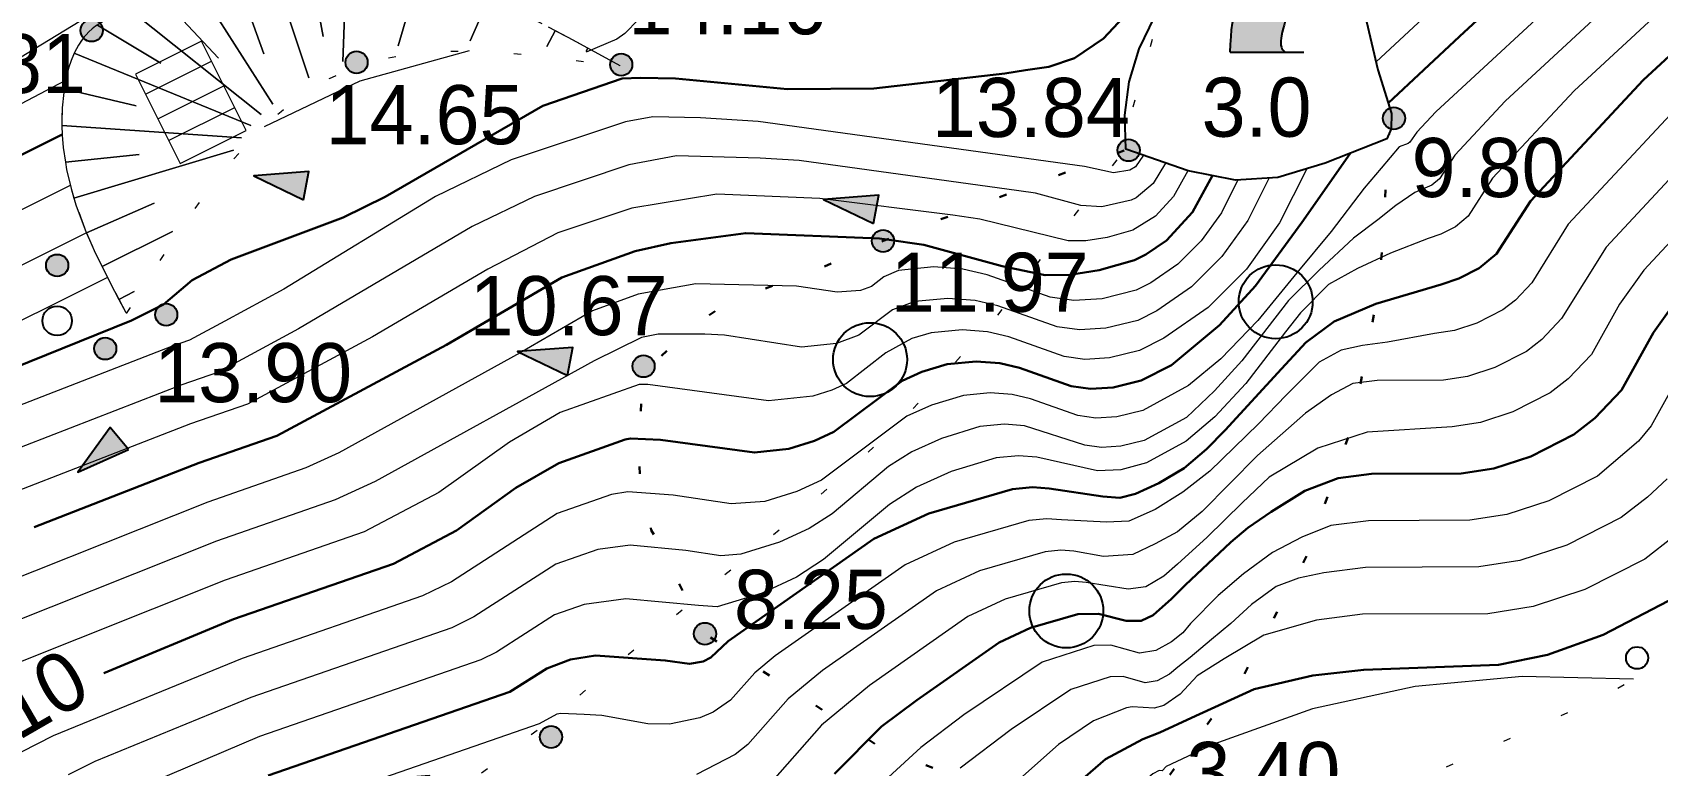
# Model space of a CAD drawing. Header units: feet. Extents: x 4395049 to 4395355, y 4911947 to 4912105.
# Drawn here: x 4395284.04 to 4395306.02, y 4911977.93 to 4911987.85 of the extents above; entities that cross this region are included whole.
import ezdxf
from ezdxf.enums import TextEntityAlignment as Align

# ---------------------------------------------------------------- set-up
doc = ezdxf.new("R2010")
doc.units = ezdxf.units.FT
doc.header["$MEASUREMENT"] = 0
doc.linetypes.add('500_84_2_1', pattern=[1, 1, 0])
doc.linetypes.add('g5_366', pattern=[0.85, 0.1, -0.75])
doc.layers.get('0').update_dxf_attribs({"color": 10, "linetype": 'CONTINUOUS', "lineweight": 0})
for name, color, linetype in [('06_Инженерно-технические сооружения', 7, 'CONTINUOUS'), ('12_Рельеф', 7, 'CONTINUOUS'), ('13_Растительность', 7, 'CONTINUOUS'), ('19_Горизонтали', 7, 'CONTINUOUS'), ('61_Отметки высоты поверхности', 7, 'CONTINUOUS')]:
    doc.layers.add(name, color=color, linetype=linetype)
doc.styles.add('LIKE11', font='bm431.shx')
doc.styles.add('LIKE17', font='d431.shx')
doc.styles.add('LIKE36', font='pragmai.shx')

# ---------------------------------------------------------------- blocks, each defined once
blk = doc.blocks.new('g5_394')
at = {"color": 92}
for centre, radius in [((0, 0.75), 0.15), ((0, 0), 0.2), ((-0.65, -0.375), 0.15), ((0.65, -0.375), 0.15)]:
    blk.add_circle(centre, radius, dxfattribs=at)
blk = doc.blocks.new('g5_395_1')
h = blk.add_hatch(color=92)
h.paths.add_polyline_path([(0.15, 0.75, 1), (-0.15, 0.75, 1)])
h.paths.add_polyline_path([(-0.8, -0.375, 1), (-0.5, -0.375, 1)])
h.paths.add_polyline_path([(0.8, -0.375, 1), (0.5, -0.375, 1)])
at = {"color": 92}
for centre, radius in [((0, 0.75), 0.15), ((0, 0), 0.2), ((-0.65, -0.375), 0.15), ((0.65, -0.375), 0.15)]:
    blk.add_circle(centre, radius, dxfattribs=at)
blk = doc.blocks.new('g5_346')
blk.add_hatch(color=0).paths.add_polyline_path([(-0.375, 0), (-0.369, 0.104), (-0.361, 0.21), (-0.353, 0.299), (-0.341, 0.389), (-0.328, 0.465), (-0.313, 0.536), (-0.295, 0.599), (-0.276, 0.655), (-0.253, 0.71), (-0.224, 0.764), (-0.188, 0.818), (-0.144, 0.87), (-0.104, 0.907), (-0.06, 0.94), (-0.01, 0.971), (0.039, 0.993), (0.092, 1.013), (0.153, 1.029), (0.218, 1.041), (0.265, 1.046), (0.312, 1.046), (0.366, 1.041), (0.408, 1.029), (0.443, 1.011), (0.469, 0.986), (0.478, 0.971), (0.49, 0.941), (0.495, 0.904), (0.496, 0.872), (0.492, 0.833), (0.482, 0.774), (0.466, 0.712), (0.449, 0.654), (0.432, 0.601), (0.417, 0.553), (0.396, 0.489), (0.372, 0.417), (0.356, 0.362), (0.343, 0.318), (0.331, 0.269), (0.321, 0.221), (0.316, 0.188), (0.313, 0.153), (0.312, 0.121), (0.314, 0.093), (0.32, 0.067), (0.328, 0.047), (0.338, 0.029), (0.352, 0.015), (0.368, 0.004), (0.375, 0)])
at = {"color": 0}
for points in [[(-0.375, 0), (-0.369, 0.104), (-0.361, 0.21), (-0.353, 0.299), (-0.341, 0.389), (-0.328, 0.465), (-0.313, 0.536), (-0.295, 0.599), (-0.276, 0.655), (-0.253, 0.71), (-0.224, 0.764), (-0.188, 0.818), (-0.144, 0.87), (-0.104, 0.907), (-0.06, 0.94), (-0.01, 0.971), (0.039, 0.993), (0.092, 1.013), (0.153, 1.029), (0.218, 1.041), (0.265, 1.046), (0.312, 1.046), (0.366, 1.041), (0.408, 1.029), (0.443, 1.011), (0.469, 0.986), (0.478, 0.971), (0.49, 0.941), (0.495, 0.904), (0.496, 0.872), (0.492, 0.833), (0.482, 0.774), (0.466, 0.712), (0.449, 0.654), (0.432, 0.601), (0.417, 0.553), (0.396, 0.489), (0.372, 0.417), (0.356, 0.362), (0.343, 0.318), (0.331, 0.269), (0.321, 0.221), (0.316, 0.188), (0.313, 0.153), (0.312, 0.121), (0.314, 0.093), (0.32, 0.067), (0.328, 0.047), (0.338, 0.029), (0.352, 0.015), (0.368, 0.004), (0.375, 0)], [(-0.375, 0), (0.375, 0)], [(0.375, 0), (0.625, 0)]]:
    blk.add_lwpolyline(points, dxfattribs=at)
blk = doc.blocks.new('g5_368')
at = {"color": 92}
blk.add_circle((0, 0), 0.5, dxfattribs=at)
blk = doc.blocks.new('g5_348a')
blk.add_hatch(color=0).paths.add_polyline_path([(0.75, 0), (0.649, 0.375), (0, 0)])
at = {"color": 0}
blk.add_lwpolyline([(0.75, 0), (0.649, 0.375), (0, 0)], close=True, dxfattribs=at)
blk = doc.blocks.new('g5_330')
blk.add_hatch(color=0).paths.add_polyline_path([(-0.15, 0, 1), (0.15, 0, 1)])
at = {"color": 0}
blk.add_circle((0, 0), 0.15, dxfattribs=at)

msp = doc.modelspace()

# ---------------------------------------------------------------- linework, layer by layer
at = {"layer": '06_Инженерно-технические сооружения', "color": 7, "linetype": 'Continuous', "lineweight": 20, "elevation": 14.467, "flags": 128}
msp.add_lwpolyline([(4395286.039, 4911986.08), (4395286.933, 4911986.526), (4395286.329, 4911987.735), (4395285.435, 4911987.289)], close=True, dxfattribs=at)
for points in [[(4395285.57, 4911987.019), (4395286.464, 4911987.465)], [(4395285.737, 4911986.684), (4395286.631, 4911987.13)], [(4395285.883, 4911986.392), (4395286.777, 4911986.838)]]:
    msp.add_lwpolyline(points, dxfattribs=at)
at = {"layer": '12_Рельеф', "color": 7, "linetype": 'g5_366', "lineweight": 20, "flags": 128}
for points in [[(4395314.769, 4911999.877), (4395314.457, 4911999.602), (4395312.555, 4911997.658), (4395311.453, 4911996.729), (4395309.764, 4911995.605), (4395307.494, 4911995.169), (4395305.795, 4911995.203), (4395304.309, 4911995.341), (4395302.673, 4911995.212), (4395300.529, 4911994.447), (4395299.661, 4911992.563), (4395299.409, 4911991.089), (4395299.412, 4911989.728), (4395299.306, 4911988.182), (4395298.728, 4911986.155), (4395297.062, 4911983.985), (4395295.757, 4911982.545), (4395294.498, 4911981.415), (4395290.869, 4911978.409), (4395288.817, 4911976.822), (4395288.129, 4911976.454), (4395287.103, 4911976.063), (4395282.949, 4911976.705), (4395280.122, 4911977.815), (4395277.738, 4911979.099), (4395274.915, 4911980.265), (4395270.77, 4911981.02), (4395269.98, 4911980.739), (4395269.464, 4911980.411), (4395269.036, 4911980.077), (4395268.515, 4911979.776), (4395267.714, 4911979.547), (4395265.058, 4911980.639), (4395263.39, 4911981.89), (4395262.055, 4911983.211), (4395260.403, 4911984.514), (4395257.78, 4911985.711), (4395253.973, 4911985.537), (4395252.626, 4911985.244), (4395251.248, 4911984.55), (4395249.539, 4911983.256), (4395250.064, 4911981.326), (4395250.895, 4911979.52), (4395252.03, 4911977.84), (4395253.47, 4911976.285), (4395255.215, 4911974.855)], [(4395269.393, 4911966.85), (4395274.21, 4911967.624), (4395278.976, 4911968.623), (4395281.339, 4911969.207), (4395286.258, 4911971.13), (4395292.802, 4911974.091), (4395296.895, 4911975.699), (4395302.433, 4911977.582), (4395305.268, 4911978.858), (4395309.073, 4911981.023), (4395310.583, 4911982.758), (4395311.45, 4911984.172), (4395312.118, 4911985.462), (4395313.032, 4911986.826), (4395314.635, 4911988.46), (4395316.043, 4911988.959), (4395317.486, 4911989.337), (4395318.963, 4911989.594), (4395320.474, 4911989.731), (4395322.019, 4911989.747)], [(4395285.312, 4911984.048), (4395285.912, 4911984.99), (4395286.182, 4911985.387), (4395286.441, 4911985.743), (4395286.693, 4911986.059), (4395286.937, 4911986.336), (4395287.174, 4911986.577), (4395287.405, 4911986.785), (4395287.629, 4911986.96), (4395287.848, 4911987.107), (4395288.06, 4911987.228), (4395288.266, 4911987.326), (4395288.466, 4911987.403), (4395288.659, 4911987.462), (4395288.844, 4911987.507), (4395289.022, 4911987.541), (4395289.365, 4911987.583), (4395289.674, 4911987.6), (4395289.95, 4911987.602), (4395290.444, 4911987.579), (4395291.205, 4911987.501), (4395291.979, 4911987.396)]]:
    msp.add_lwpolyline(points, dxfattribs=at)
at = {"layer": '12_Рельеф', "color": 250, "linetype": 'Continuous', "elevation": 12.701}
msp.add_lwpolyline([(4395301.115, 4911989.557), (4395301.533, 4911989.309), (4395301.983, 4911988.447), (4395302.239, 4911987.346), (4395302.422, 4911986.757), (4395302.42, 4911986.549), (4395302.362, 4911986.413), (4395301.525, 4911986.082), (4395300.887, 4911985.892), (4395300.315, 4911985.855), (4395299.675, 4911985.978), (4395298.832, 4911986.273), (4395298.816, 4911986.732), (4395298.876, 4911987.185), (4395299.011, 4911987.63), (4395299.221, 4911988.069), (4395299.507, 4911988.501), (4395300.464, 4911989.341)], close=True, dxfattribs=at)
at = {"layer": '12_Рельеф', "color": 7, "linetype": '500_84_2_1', "lineweight": 20, "ltscale": 0.5, "flags": 128}
msp.add_lwpolyline([(4395291.99, 4911987.399), (4395291.289, 4911987.785), (4395290.634, 4911988.123), (4395290.327, 4911988.268), (4395290.032, 4911988.396), (4395289.746, 4911988.508), (4395289.47, 4911988.602), (4395289.204, 4911988.679), (4395288.947, 4911988.739), (4395288.699, 4911988.781), (4395288.461, 4911988.806), (4395288.23, 4911988.815), (4395288.009, 4911988.807), (4395287.795, 4911988.784), (4395287.589, 4911988.746), (4395287.39, 4911988.694), (4395287.003, 4911988.566), (4395286.632, 4911988.433), (4395286.268, 4911988.321), (4395286.09, 4911988.278), (4395285.392, 4911988.143), (4395285.249, 4911988.104), (4395285.118, 4911988.057), (4395285, 4911988.002), (4395284.896, 4911987.937), (4395284.849, 4911987.901), (4395284.806, 4911987.862), (4395284.729, 4911987.776), (4395284.665, 4911987.681), (4395284.611, 4911987.58), (4395284.567, 4911987.475), (4395284.531, 4911987.368), (4395284.503, 4911987.26), (4395284.464, 4911987.042), (4395284.444, 4911986.833), (4395284.439, 4911986.639), (4395284.444, 4911986.461), (4395284.458, 4911986.297), (4395284.504, 4911985.996), (4395284.564, 4911985.74), (4395284.63, 4911985.521), (4395284.77, 4911985.146), (4395284.891, 4911984.871), (4395285.092, 4911984.465), (4395285.305, 4911984.062)], dxfattribs=at)
at = {"layer": '12_Рельеф', "color": 7, "linetype": 'Continuous', "lineweight": 20, "ltscale": 0.5, "flags": 128}
for points in [[(4395287.306, 4911988.666), (4395287.782, 4911987.237), (4395287.306, 4911988.666)], [(4395287.792, 4911988.783), (4395287.973, 4911987.8), (4395287.792, 4911988.783)], [(4395288.29, 4911988.813), (4395288.24, 4911987.461), (4395288.29, 4911988.813)], [(4395289.275, 4911988.659), (4395288.99, 4911987.671), (4395289.275, 4911988.659)], [(4395286.833, 4911988.505), (4395287.169, 4911987.563), (4395286.833, 4911988.505)], [(4395285.871, 4911988.236), (4395286.557, 4911987.507), (4395285.871, 4911988.236)], [(4395286.358, 4911988.349), (4395287.294, 4911986.884), (4395286.358, 4911988.349)], [(4395290.214, 4911988.317), (4395289.963, 4911987.739), (4395290.214, 4911988.317)], [(4395284.92, 4911987.952), (4395285.778, 4911987.439), (4395284.92, 4911987.952)], [(4395285.381, 4911988.14), (4395287.135, 4911986.742), (4395285.381, 4911988.14)], [(4395284.806, 4911987.862), (4395284.729, 4911987.776), (4395284.665, 4911987.681), (4395284.611, 4911987.58), (4395284.607, 4911987.571), (4395286.994, 4911986.593), (4395284.607, 4911987.571), (4395284.567, 4911987.475), (4395284.531, 4911987.368), (4395284.503, 4911987.26), (4395284.472, 4911987.091), (4395285.446, 4911986.862), (4395284.472, 4911987.091), (4395284.464, 4911987.042), (4395284.444, 4911986.833), (4395284.439, 4911986.639), (4395284.44, 4911986.593), (4395286.869, 4911986.429), (4395284.44, 4911986.593), (4395284.444, 4911986.461), (4395284.458, 4911986.297), (4395284.489, 4911986.096), (4395285.483, 4911986.203), (4395284.489, 4911986.096), (4395284.504, 4911985.996), (4395284.564, 4911985.74), (4395284.603, 4911985.61), (4395286.762, 4911986.258), (4395284.603, 4911985.61), (4395284.63, 4911985.521), (4395284.77, 4911985.146), (4395284.773, 4911985.14), (4395285.687, 4911985.544), (4395284.773, 4911985.14), (4395284.891, 4911984.871), (4395284.983, 4911984.686), (4395285.936, 4911985.157), (4395284.983, 4911984.686), (4395285.092, 4911984.465), (4395285.21, 4911984.241), (4395285.416, 4911984.349), (4395285.21, 4911984.241), (4395285.305, 4911984.062)], [(4395291.99, 4911987.399), (4395291.99, 4911987.399), (4395291.99, 4911987.399), (4395291.552, 4911987.64), (4395291.529, 4911987.598), (4395291.552, 4911987.64), (4395291.289, 4911987.785), (4395291.112, 4911987.877), (4395291.001, 4911987.663), (4395291.112, 4911987.877)]]:
    msp.add_lwpolyline(points, dxfattribs=at)
at = {"layer": '13_Растительность', "color": 92, "linetype": 'g5_366', "lineweight": 30, "elevation": 13.836, "flags": 128}
msp.add_lwpolyline([(4395298.808, 4911986.256), (4395295.546, 4911985.031), (4395294.692, 4911984.659), (4395293.504, 4911984.225), (4395292.959, 4911983.873), (4395292.307, 4911983.236), (4395292.238, 4911982.331), (4395292.266, 4911981.675), (4395292.412, 4911981.119), (4395293.137, 4911979.715), (4395295.546, 4911978.155), (4395296.521, 4911977.785), (4395297.693, 4911977.639), (4395299.327, 4911977.677), (4395300.425, 4911979.157), (4395301.281, 4911980.778), (4395301.894, 4911982.539), (4395302.264, 4911984.44), (4395302.391, 4911986.481)], dxfattribs=at)
at = {"layer": '19_Горизонтали', "color": 32, "linetype": 'Continuous', "lineweight": 20, "flags": 128}
for points, elevation in [([(4395310.242, 4912001.609), (4395310.218, 4912001.509), (4395310.386, 4912000.88), (4395310.591, 4912000.402), (4395310.827, 4912000.032), (4395311.935, 4911998.798), (4395312.217, 4911998.342), (4395312.486, 4911997.743), (4395312.595, 4911997.424), (4395312.57, 4911997.151), (4395312.464, 4911996.951), (4395312.158, 4911996.686), (4395311.855, 4911996.383), (4395310.177, 4911994.837), (4395305.618, 4911990.62), (4395302.214, 4911987.454)], 10.5), ([(4395310.795, 4911993.966), (4395303.025, 4911986.779), (4395302.767, 4911986.502), (4395302.673, 4911986.366), (4395302.65, 4911986.349), (4395302.528, 4911986.307), (4395302.282, 4911986.018), (4395302.053, 4911985.746), (4395301.609, 4911985.159), (4395301.145, 4911984.598), (4395300.617, 4911983.953), (4395300.116, 4911983.435), (4395299.678, 4911983.077), (4395299.058, 4911982.737), (4395298.71, 4911982.651), (4395298.425, 4911982.634), (4395298.183, 4911982.667), (4395297.54, 4911982.895), (4395297.292, 4911982.955), (4395296.996, 4911982.976), (4395296.636, 4911982.941), (4395296.202, 4911982.81), (4395295.87, 4911982.658), (4395294.713, 4911981.793), (4395294.381, 4911981.639), (4395293.948, 4911981.505), (4395293.493, 4911981.473), (4395292.707, 4911981.592), (4395292.096, 4911981.637), (4395291.875, 4911981.601), (4395291.14, 4911981.341), (4395289.708, 4911980.419), (4395289.317, 4911980.228), (4395286.879, 4911979.382), (4395284.323, 4911978.332), (4395283.89, 4911978.112)], 9.5), ([(4395311.104, 4911993.531), (4395303.959, 4911986.922), (4395303.279, 4911986.192), (4395303.074, 4911985.874), (4395302.97, 4911985.787), (4395302.741, 4911985.689), (4395302.48, 4911985.511), (4395302.239, 4911985.319), (4395301.908, 4911985.068), (4395301.444, 4911984.636), (4395301.028, 4911984.225), (4395300.398, 4911983.409), (4395300.03, 4911983.003), (4395299.649, 4911982.643), (4395299.08, 4911982.331), (4395298.761, 4911982.252), (4395298.499, 4911982.236), (4395298.277, 4911982.267), (4395297.458, 4911982.53), (4395297.187, 4911982.55), (4395296.856, 4911982.518), (4395296.335, 4911982.36), (4395295.935, 4911982.178), (4395295.622, 4911981.977), (4395294.857, 4911981.339), (4395294.545, 4911981.138), (4395294.146, 4911980.953), (4395293.625, 4911980.792), (4395293.351, 4911980.772), (4395292.878, 4911980.844), (4395292.124, 4911980.914), (4395291.689, 4911980.857), (4395291.121, 4911980.656), (4395290.013, 4911979.943), (4395289.712, 4911979.795), (4395286.996, 4911978.853), (4395284.884, 4911977.985), (4395284.526, 4911977.804)], 9), ([(4395311.413, 4911993.096), (4395304.894, 4911987.065), (4395303.79, 4911985.881), (4395303.458, 4911985.367), (4395303.29, 4911985.224), (4395303.09, 4911985.123), (4395302.919, 4911985.066), (4395302.41, 4911984.865), (4395301.962, 4911984.657), (4395301.572, 4911984.444), (4395301.193, 4911984.06), (4395300.99, 4911983.802), (4395300.455, 4911983.101), (4395300.035, 4911982.65), (4395299.645, 4911982.322), (4395299.11, 4911982.027), (4395298.761, 4911981.935), (4395298.446, 4911981.919), (4395297.625, 4911982.106), (4395297.378, 4911982.124), (4395297.077, 4911982.095), (4395296.468, 4911981.911), (4395296.001, 4911981.698), (4395295.635, 4911981.464), (4395294.741, 4911980.718), (4395294.376, 4911980.482), (4395293.91, 4911980.266), (4395293.302, 4911980.078), (4395293.05, 4911980.096), (4395292.069, 4911980.188), (4395291.504, 4911980.113), (4395291.102, 4911979.971), (4395290.319, 4911979.467), (4395290.106, 4911979.363), (4395287.113, 4911978.324), (4395285.163, 4911977.496)], 8.5), ([(4395292.423, 4911988.219), (4395292.054, 4911987.837), (4395291.944, 4911987.76), (4395291.533, 4911987.588)], 14.5), ([(4395284.675, 4911987.998), (4395281.568, 4911986.105)], 17), ([(4395289.95, 4911987.602), (4395288.469, 4911987.192), (4395287.174, 4911986.577)], 14.5), ([(4395308.633, 4911987.639), (4395305.837, 4911984.638), (4395305.506, 4911984.174), (4395305.129, 4911983.496), (4395304.815, 4911983.165), (4395304.569, 4911982.975), (4395304.063, 4911982.717), (4395303.629, 4911982.575), (4395303.245, 4911982.515), (4395302.096, 4911982.443), (4395301.429, 4911982.227), (4395300.77, 4911981.836), (4395300.402, 4911981.488), (4395299.93, 4911981.021), (4395299.531, 4911980.659), (4395299.345, 4911980.496), (4395299.102, 4911980.35), (4395298.863, 4911980.32), (4395298.292, 4911980.41), (4395298.142, 4911980.421), (4395297.958, 4911980.403), (4395297.196, 4911980.182), (4395296.694, 4911979.948), (4395295.365, 4911979.017), (4395294.714, 4911978.48), (4395293.952, 4911977.613)], 6.5), ([(4395306.764, 4911987.352), (4395304.814, 4911985.26), (4395304.32, 4911984.463), (4395304.101, 4911984.232), (4395303.929, 4911984.1), (4395303.577, 4911983.92), (4395303.274, 4911983.82), (4395303.006, 4911983.779), (4395302.371, 4911983.661), (4395302.03, 4911983.616), (4395301.741, 4911983.551), (4395301.443, 4911983.393), (4395300.997, 4911982.943), (4395300.623, 4911982.558), (4395299.968, 4911981.917), (4395299.599, 4911981.63), (4395299.229, 4911981.398), (4395298.87, 4911981.238), (4395298.567, 4911981.224), (4395297.958, 4911981.258), (4395297.76, 4911981.272), (4395297.518, 4911981.249), (4395296.51, 4911980.957), (4395295.845, 4911980.648), (4395294.088, 4911979.417), (4395293.811, 4911979.188), (4395293.485, 4911978.818), (4395293.247, 4911978.656), (4395293.068, 4911978.576), (4395292.659, 4911978.49), (4395292.366, 4911978.498), (4395291.741, 4911978.608), (4395291.506, 4911978.621), (4395291.187, 4911978.636), (4395291.133, 4911978.625), (4395290.894, 4911978.497), (4395287.347, 4911977.266)], 7.5), ([(4395307.699, 4911987.496), (4395305.326, 4911984.949), (4395304.724, 4911983.98), (4395304.458, 4911983.698), (4395304.249, 4911983.537), (4395303.82, 4911983.319), (4395303.451, 4911983.197), (4395303.126, 4911983.147), (4395302.231, 4911983.143), (4395301.901, 4911983.1), (4395301.614, 4911982.949), (4395301.261, 4911982.699), (4395300.61, 4911982.129), (4395299.863, 4911981.37), (4395299.528, 4911981.095), (4395299.228, 4911980.932), (4395298.923, 4911980.786), (4395298.527, 4911980.762), (4395298.125, 4911980.834), (4395297.951, 4911980.846), (4395297.738, 4911980.826), (4395296.853, 4911980.569), (4395296.27, 4911980.298), (4395294.727, 4911979.217), (4395294.262, 4911978.834), (4395293.719, 4911978.216), (4395293.547, 4911978.079), (4395293.022, 4911977.811)], 7), ([(4395284.554, 4911985.781), (4395278.564, 4911982.792), (4395276.249, 4911981.809), (4395275.848, 4911981.539), (4395275.77, 4911981.504), (4395275.272, 4911981.416), (4395271.13, 4911980.361), (4395269.649, 4911980.073), (4395268.767, 4911980.042), (4395268.24, 4911980.068), (4395267.826, 4911980.214), (4395265.521, 4911981.494), (4395264.696, 4911982.031), (4395264.008, 4911982.56), (4395263.401, 4911983.125), (4395262.187, 4911984.545), (4395260.583, 4911986.652), (4395260.329, 4911987.093)], 15.5), ([(4395284.478, 4911987.199), (4395277.99, 4911983.785)], 16.5), ([(4395299.069, 4911986.191), (4395298.959, 4911986.036), (4395298.882, 4911985.988), (4395298.663, 4911985.952), (4395298.272, 4911986.039), (4395293.858, 4911986.65), (4395293.076, 4911986.696), (4395292.432, 4911986.713), (4395292.062, 4911986.645), (4395290.515, 4911986.127), (4395289.491, 4911985.632), (4395287.442, 4911984.377), (4395286.643, 4911983.947), (4395286.164, 4911983.69), (4395285.944, 4911983.614), (4395281.38, 4911981.84), (4395278.796, 4911980.576), (4395277.49, 4911979.666), (4395276.965, 4911979.41), (4395276.277, 4911979.221), (4395275.059, 4911979.074), (4395271.93, 4911978.277), (4395269.888, 4911978.074), (4395269.152, 4911977.902)], 13.5), ([(4395284.771, 4911985.143), (4395280.836, 4911983.179), (4395277.46, 4911981.787), (4395276.886, 4911981.501), (4395276.201, 4911981.04), (4395276.069, 4911980.981), (4395275.219, 4911980.83), (4395271.33, 4911979.84), (4395268.792, 4911979.588), (4395267.878, 4911979.374), (4395267.816, 4911979.343), (4395267.716, 4911979.356), (4395267.49, 4911979.342), (4395267.413, 4911979.367), (4395266.985, 4911979.568), (4395266.461, 4911979.958), (4395265.643, 4911980.729), (4395264.12, 4911982.041), (4395262.203, 4911983.763), (4395261.492, 4911984.391), (4395260.708, 4911985.217), (4395259.815, 4911986.315)], 15), ([(4395299.368, 4911986.086), (4395299.202, 4911985.807), (4395298.972, 4911985.616), (4395298.904, 4911985.581), (4395298.507, 4911985.492), (4395298.22, 4911985.511), (4395297.609, 4911985.677), (4395297.381, 4911985.709), (4395294.41, 4911986.121), (4395293.884, 4911986.152), (4395292.754, 4911986.181), (4395292.106, 4911986.061), (4395290.831, 4911985.635), (4395289.988, 4911985.227), (4395287.642, 4911983.84), (4395286.558, 4911983.257), (4395286.061, 4911983.085), (4395281.829, 4911981.44)], 13), ([(4395299.668, 4911985.981), (4395299.477, 4911985.634), (4395299.23, 4911985.365), (4395298.926, 4911985.175), (4395298.577, 4911985.078), (4395298.29, 4911985.033), (4395298.048, 4911985.031), (4395296.855, 4911985.327), (4395296.489, 4911985.38), (4395294.692, 4911985.607), (4395293.3, 4911985.664), (4395292.149, 4911985.477), (4395291.148, 4911985.142), (4395290.201, 4911984.651), (4395288.642, 4911983.732), (4395286.952, 4911982.824), (4395286.178, 4911982.556), (4395282.277, 4911981.04)], 12.5), ([(4395301.276, 4911986.008), (4395300.908, 4911985.275), (4395300.463, 4911984.649), (4395299.942, 4911984.13), (4395299.343, 4911983.717), (4395299.014, 4911983.55), (4395298.61, 4911983.45), (4395298.277, 4911983.429), (4395297.996, 4911983.469), (4395297.247, 4911983.734), (4395296.958, 4911983.803), (4395296.615, 4911983.827), (4395296.195, 4911983.787), (4395295.937, 4911983.709), (4395295.584, 4911983.519), (4395295.05, 4911983.103), (4395294.853, 4911983.012), (4395294.595, 4911982.932), (4395293.998, 4911982.866), (4395292.364, 4911983.088), (4395292.246, 4911983.089), (4395291.178, 4911982.711), (4395290.492, 4911982.31), (4395289.54, 4911981.629), (4395288.529, 4911981.094), (4395286.646, 4911980.44), (4395283.675, 4911979.256)], 10.5), ([(4395300.345, 4911985.857), (4395300.122, 4911985.411), (4395299.851, 4911985.031), (4395299.534, 4911984.715), (4395299.17, 4911984.464), (4395298.97, 4911984.363), (4395298.509, 4911984.248), (4395298.129, 4911984.225), (4395297.808, 4911984.27), (4395296.954, 4911984.572), (4395296.625, 4911984.651), (4395296.233, 4911984.679), (4395295.754, 4911984.633), (4395295.558, 4911984.547), (4395295.388, 4911984.414), (4395295.242, 4911984.359), (4395294.924, 4911984.339), (4395294.377, 4911984.419), (4395293.016, 4911984.449), (4395292.235, 4911984.31), (4395291.617, 4911984.085), (4395290.64, 4911983.516), (4395288.187, 4911982.165), (4395287.741, 4911981.959), (4395286.412, 4911981.498), (4395282.674, 4911980.009)], 11.5), ([(4395300.767, 4911985.884), (4395300.478, 4911985.31), (4395300.129, 4911984.819), (4395299.72, 4911984.411), (4395299.25, 4911984.087), (4395298.992, 4911983.956), (4395298.559, 4911983.849), (4395298.203, 4911983.827), (4395297.902, 4911983.869), (4395297.1, 4911984.153), (4395296.791, 4911984.227), (4395296.424, 4911984.253), (4395295.975, 4911984.21), (4395295.674, 4911984.098), (4395295.219, 4911983.758), (4395294.918, 4911983.645), (4395294.442, 4911983.596), (4395293.404, 4911983.757), (4395293.136, 4911983.77), (4395292.506, 4911983.772), (4395292.278, 4911983.726), (4395291.639, 4911983.408), (4395288.675, 4911981.775), (4395288.135, 4911981.526), (4395286.529, 4911980.969), (4395283.175, 4911979.633)], 11), ([(4395285.056, 4911984.538), (4395283.108, 4911983.566)], 14.5), ([(4395306.429, 4911983.412), (4395305.937, 4911982.529), (4395305.765, 4911982.32), (4395305.209, 4911981.85), (4395304.55, 4911981.515), (4395303.984, 4911981.329), (4395303.485, 4911981.251), (4395302.111, 4911981.245), (4395301.604, 4911981.18), (4395301.209, 4911981.024), (4395300.816, 4911980.813), (4395300.42, 4911980.525), (4395300.078, 4911980.231), (4395299.704, 4911979.856), (4395299.599, 4911979.727), (4395299.448, 4911979.604), (4395299.234, 4911979.487), (4395299.016, 4911979.451), (4395298.625, 4911979.562), (4395298.399, 4911979.557), (4395297.698, 4911979.331), (4395296.641, 4911978.618), (4395296.058, 4911978.178), (4395295.618, 4911977.773)], 5.5), ([(4395306.15, 4911981.813), (4395305.887, 4911981.564), (4395305.528, 4911981.288), (4395304.793, 4911980.913), (4395304.161, 4911980.706), (4395303.604, 4911980.619), (4395302.071, 4911980.612), (4395301.506, 4911980.54), (4395301.165, 4911980.469), (4395300.862, 4911980.354), (4395300.53, 4911980.109), (4395300.25, 4911979.855), (4395299.987, 4911979.638), (4395299.702, 4911979.396), (4395299.534, 4911979.264), (4395299.419, 4911979.17), (4395299.256, 4911979.08), (4395299.09, 4911979.053), (4395298.792, 4911979.138), (4395298.62, 4911979.134), (4395298.085, 4911978.962), (4395297.28, 4911978.418), (4395296.59, 4911977.898)], 5), ([(4395306.244, 4911981.03), (4395305.848, 4911980.726), (4395305.036, 4911980.312), (4395304.339, 4911980.083), (4395303.724, 4911979.987), (4395302.031, 4911979.98), (4395301.407, 4911979.899), (4395300.696, 4911979.694), (4395300.16, 4911979.377), (4395299.797, 4911979.148), (4395299.565, 4911978.897), (4395299.343, 4911978.744), (4395299.214, 4911978.708), (4395298.914, 4911978.725), (4395298.84, 4911978.711), (4395298.394, 4911978.536), (4395297.918, 4911978.218), (4395295.339, 4911975.926)], 4.5), ([(4395305.697, 4911979.102), (4395304.191, 4911979.137), (4395302.744, 4911979.003), (4395301.354, 4911978.698), (4395300.022, 4911978.223), (4395299.377, 4911977.921), (4395299.322, 4911977.861), (4395299.281, 4911977.865), (4395299.194, 4911977.819), (4395297.611, 4911976.466), (4395296.895, 4911975.699)], 3.5)]:
    msp.add_lwpolyline(points, dxfattribs=dict(at, elevation=elevation))
at = {"layer": '19_Горизонтали', "color": 32, "linetype": 'Continuous', "lineweight": 30, "flags": 128}
for points, elevation in [([(4395311.543, 4912001.249), (4395311.489, 4912001.052), (4395311.491, 4912001.026), (4395311.614, 4912000.562), (4395311.766, 4912000.209), (4395311.94, 4911999.936), (4395312.758, 4911999.026), (4395312.966, 4911998.689), (4395313.165, 4911998.246), (4395313.357, 4911997.682), (4395313.363, 4911997.481), (4395313.312, 4911997.2), (4395313.189, 4911996.933), (4395313.056, 4911996.776), (4395312.584, 4911996.377), (4395312.048, 4911995.84), (4395310.486, 4911994.401), (4395303.345, 4911987.796), (4395302.378, 4911986.897)], 10), ([(4395311.723, 4911992.66), (4395305.829, 4911987.209), (4395304.302, 4911985.57), (4395303.843, 4911984.859), (4395303.61, 4911984.662), (4395303.333, 4911984.521), (4395303.096, 4911984.443), (4395302.213, 4911984.181), (4395301.647, 4911983.942), (4395301.264, 4911983.657), (4395300.935, 4911983.3), (4395300.173, 4911982.47), (4395299.923, 4911982.213), (4395299.618, 4911981.957), (4395299.277, 4911981.755), (4395298.962, 4911981.61), (4395298.748, 4911981.557), (4395298.519, 4911981.573), (4395297.792, 4911981.682), (4395297.569, 4911981.698), (4395297.297, 4911981.672), (4395296.167, 4911981.344), (4395295.421, 4911980.998), (4395293.45, 4911979.617), (4395293.218, 4911979.393), (4395293.114, 4911979.34), (4395292.929, 4911979.31), (4395292.601, 4911979.355), (4395291.659, 4911979.423), (4395291.318, 4911979.369), (4395291.001, 4911979.243), (4395290.5, 4911978.93), (4395287.23, 4911977.795)], 8), ([(4395298.924, 4911988.195), (4395298.53, 4911987.771), (4395298.136, 4911987.507), (4395297.787, 4911987.389), (4395297.475, 4911987.342), (4395297.193, 4911987.299), (4395295.421, 4911987.096), (4395294.255, 4911987.084), (4395292.74, 4911987.231), (4395292.268, 4911987.241), (4395292.019, 4911987.228), (4395290.947, 4911986.858), (4395288.813, 4911985.628), (4395288.246, 4911985.35), (4395286.73, 4911984.782), (4395286.204, 4911984.501), (4395285.815, 4911984.17), (4395285.38, 4911983.953), (4395283.291, 4911983.109)], 14), ([(4395284.444, 4911986.473), (4395282.199, 4911985.353)], 16), ([(4395301.863, 4911986.216), (4395301.209, 4911985.283), (4395300.586, 4911984.426), (4395300.097, 4911983.893), (4395299.447, 4911983.352), (4395299.036, 4911983.144), (4395298.66, 4911983.05), (4395298.351, 4911983.032), (4395298.089, 4911983.068), (4395297.393, 4911983.315), (4395297.125, 4911983.379), (4395296.806, 4911983.401), (4395296.415, 4911983.364), (4395296.07, 4911983.259), (4395295.804, 4911983.138), (4395294.882, 4911982.448), (4395294.617, 4911982.325), (4395294.272, 4911982.219), (4395293.807, 4911982.167), (4395292.535, 4911982.34), (4395292.13, 4911982.359), (4395292.06, 4911982.345), (4395291.159, 4911982.026), (4395290.58, 4911981.688), (4395289.776, 4911981.113), (4395288.923, 4911980.661), (4395286.763, 4911979.911), (4395285.006, 4911979.182)], 10), ([(4395300.003, 4911985.915), (4395299.732, 4911985.421), (4395299.381, 4911985.039), (4395299.101, 4911984.847), (4395298.948, 4911984.769), (4395298.468, 4911984.635), (4395298.074, 4911984.573), (4395297.741, 4911984.57), (4395297.157, 4911984.689), (4395296.1, 4911984.978), (4395295.598, 4911985.05), (4395295.5, 4911985.063), (4395293.689, 4911985.137), (4395292.675, 4911985.002), (4395292.192, 4911984.893), (4395291.203, 4911984.535), (4395289.641, 4911983.624), (4395287.346, 4911982.392), (4395286.295, 4911982.027), (4395284.064, 4911981.16)], 12), ([(4395306.349, 4911984.328), (4395305.967, 4911983.793), (4395305.533, 4911983.013), (4395305.172, 4911982.631), (4395304.889, 4911982.413), (4395304.306, 4911982.116), (4395303.806, 4911981.952), (4395303.365, 4911981.883), (4395302.151, 4911981.878), (4395301.703, 4911981.82), (4395301.25, 4911981.651), (4395300.794, 4911981.365), (4395300.481, 4911981.151), (4395300.251, 4911980.957), (4395299.634, 4911980.373), (4395299.448, 4911980.19), (4395299.199, 4911979.968), (4395299.036, 4911979.891), (4395298.833, 4911979.888), (4395298.459, 4911979.986), (4395298.179, 4911979.98), (4395297.54, 4911979.795), (4395297.118, 4911979.599), (4395296.003, 4911978.818), (4395295.526, 4911978.458), (4395294.888, 4911977.821)], 6), ([(4395306.168, 4911980.163), (4395305.284, 4911979.702), (4395304.531, 4911979.429), (4395303.872, 4911979.295), (4395302.049, 4911979.229), (4395301.36, 4911979.152), (4395300.564, 4911978.965), (4395299.717, 4911978.578), (4395299.292, 4911978.378), (4395299.061, 4911978.288), (4395298.556, 4911978.018), (4395297.035, 4911976.701)], 4)]:
    msp.add_lwpolyline(points, dxfattribs=dict(at, elevation=elevation))

# ---------------------------------------------------------------- block references
at = {"layer": '12_Рельеф', "color": 7, "linetype": 'Continuous', "lineweight": 20}
msp.add_blockref('g5_346', (4395300.614, 4911987.588, 20.546), dxfattribs=at)
at = {"layer": '12_Рельеф', "color": 7, "lineweight": 20}
for p, rotation in [((4395287.034, 4911985.913), 334.2798211696657), ((4395294.742, 4911985.593), 334.2798211696657), ((4395290.604, 4911983.535), 334.2798211696657), ((4395284.655, 4911981.9), 24.27982116966568), ((4395288.666, 4911977.736), 334.2798211696657)]:
    msp.add_blockref('g5_348a', p, dxfattribs=dict(at, rotation=rotation))
at = {"layer": '13_Растительность', "color": 92, "linetype": 'Continuous', "lineweight": 20}
for name, p in [('g5_395_1', (4395284.376, 4911983.95, 18.804)), ('g5_394', (4395306.395, 4911979.764, 3.645))]:
    msp.add_blockref(name, p, dxfattribs=at)
at = {"layer": '13_Растительность', "color": 7, "linetype": 'Continuous', "lineweight": 20}
for p in [(4395300.857, 4911984.208), (4395295.371, 4911983.425), (4395298.025, 4911980.024)]:
    msp.add_blockref('g5_368', p, dxfattribs=at)
at = {"layer": '61_Отметки высоты поверхности', "color": 7, "linetype": 'Continuous', "lineweight": 20}
for p in [(4395284.842, 4911987.879, 16.808), (4395288.425, 4911987.448, 14.653), (4395292.005, 4911987.418, 14.163), (4395302.456, 4911986.691, 9.804), (4395298.868, 4911986.259, 13.834), (4395295.546, 4911985.031, 11.971), (4395285.851, 4911984.033, 13.896), (4395292.307, 4911983.336, 10.666), (4395293.137, 4911979.715, 8.245), (4395291.056, 4911978.319, 7.294)]:
    msp.add_blockref('g5_330', p, dxfattribs=at)

# ---------------------------------------------------------------- texts
at = {"layer": '12_Рельеф', "lineweight": 5, "style": 'LIKE11'}
msp.add_text('3.0', height=0.8, dxfattribs=at).set_placement((4395299.855, 4911986.842, 20.546), align=Align.MIDDLE_LEFT)
at = {"layer": '19_Горизонтали', "color": 32, "linetype": 'Continuous', "lineweight": 5, "style": 'LIKE36'}
msp.add_text('10', height=0.8, rotation=30, dxfattribs=at).set_placement((4395283.846, 4911978.262, 10))
at = {"layer": '61_Отметки высоты поверхности', "color": 7, "lineweight": 5, "style": 'LIKE17'}
for s, p in [('14.16', (4395292.103, 4911988.228, 14.163)), ('16.81', (4395282.088, 4911987.432, 16.808)), ('14.65', (4395288.006, 4911986.74, 14.653)), ('13.84', (4395296.207, 4911986.838, 13.843)), ('9.80', (4395302.695, 4911986.025, 9.804)), ('11.97', (4395295.651, 4911984.472, 11.971)), ('10.67', (4395289.955, 4911984.156, 10.666)), ('13.90', (4395285.688, 4911983.249, 13.896)), ('8.25', (4395293.529, 4911980.181, 8.245)), ('3.40', (4395299.649, 4911977.851, 3.396))]:
    msp.add_text(s, height=0.8, dxfattribs=at).set_placement(p, align=Align.MIDDLE_LEFT)

doc.saveas('drawing.dxf')
